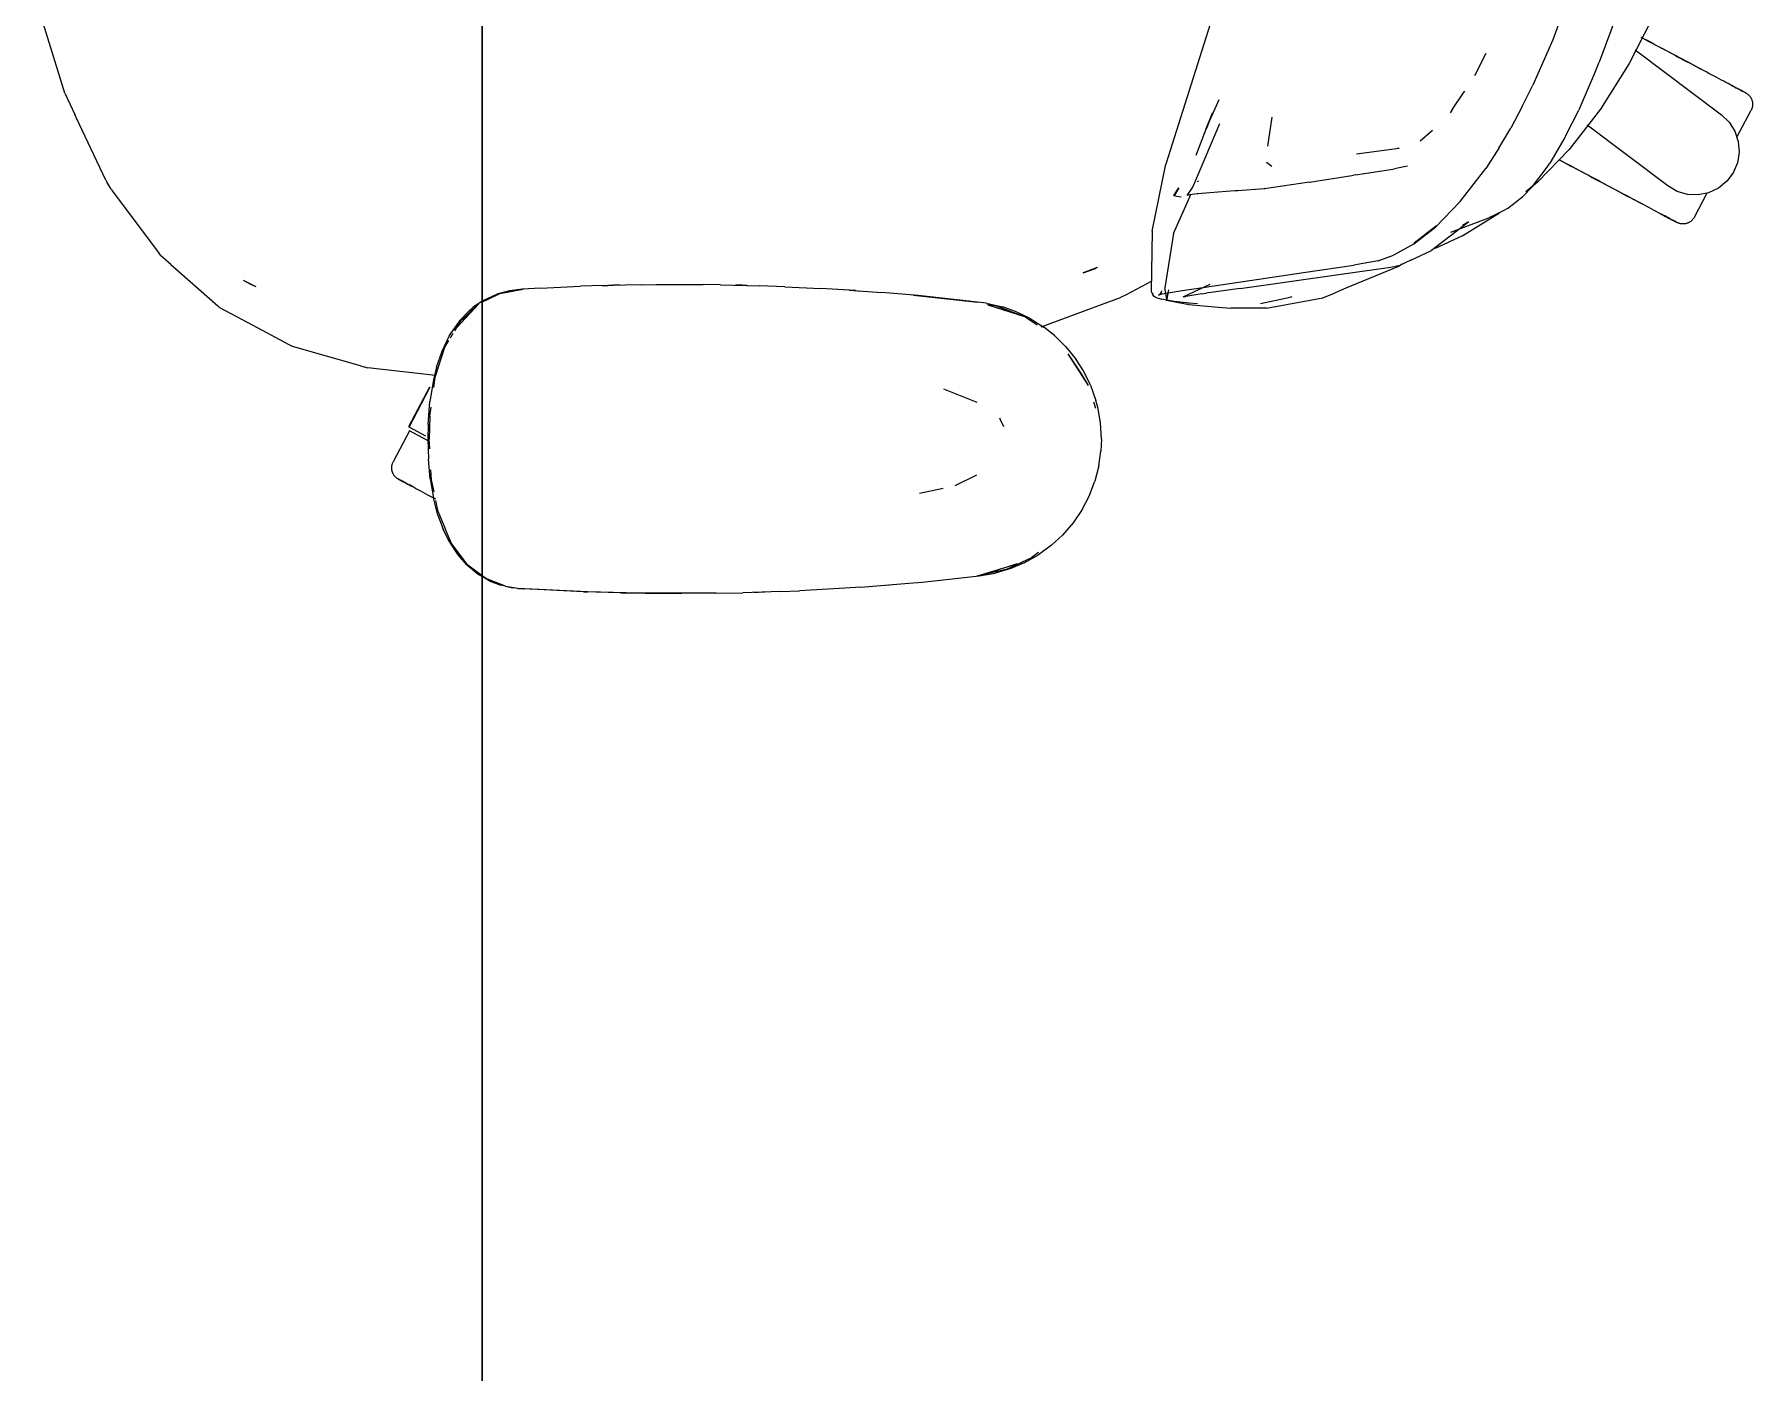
# Model space of a CAD drawing. Header units: millimetres. Extents: x 155927 to 326028, y -36033 to 97293.
# Drawn here: x 192760 to 193299, y 32993 to 33412 of the extents above; entities that cross this region are included whole.
import ezdxf

# ---------------------------------------------------------------- set-up
doc = ezdxf.new("R2010")
doc.units = ezdxf.units.MM
doc.header["$MEASUREMENT"] = 0
doc.layers.add('G-IMPT', color=8, linetype='CONTINUOUS', lineweight=9)
doc.layers.add('I-FURN', color=8, linetype='CONTINUOUS', lineweight=9)

msp = doc.modelspace()

# ---------------------------------------------------------------- linework, layer by layer
at = {"layer": 'G-IMPT'}
for p, q in [((192764.15, 33411.18), (192759.95, 33424.79)), ((193241.75, 33425.51), (193236.29, 33410.63)), ((193130.86, 33421.82), (193114.87, 33371.58)), ((193256.52, 33418.73), (193250.92, 33403.65)), ((193267.33, 33416.93), (193260.24, 33403.16)), ((192769.47, 33393.91), (192764.15, 33411.18)), ((193211.89, 33399.42), (193215.43, 33406.39)), ((193236.29, 33410.63), (193230.11, 33396.4)), ((193249.44, 33399.97), (193250.92, 33403.65)), ((193260.24, 33403.16), (193251.26, 33388.86)), ((193226.72, 33389.67), (193230.11, 33396.4)), ((193244.67, 33389.02), (193249.44, 33399.97)), ((192769.47, 33393.91), (192772.66, 33387.14)), ((193128.57, 33385.14), (193131.61, 33391.85)), ((193204.86, 33388.82), (193208.35, 33393.95)), ((193208.35, 33393.95), (193208.75, 33394.53)), ((193226.72, 33389.67), (193223.15, 33382.88)), ((192773.09, 33386.23), (192772.66, 33387.14)), ((192782.35, 33366.58), (192773.09, 33386.23)), ((193123.41, 33364.42), (193131.84, 33384.4)), ((193127.54, 33382.56), (193129.57, 33387.68)), ((193129.56, 33387.66), (193127.54, 33382.56)), ((193127.55, 33382.76), (193129.56, 33387.66)), ((193146.9, 33377.23), (193148.3, 33386.39)), ((193204.86, 33388.82), (193204.11, 33387.71)), ((193240.45, 33380.56), (193244.45, 33388.57)), ((193251.26, 33388.86), (193241.46, 33376.26)), ((193244.67, 33389.02), (193244.45, 33388.57)), ((193127.55, 33382.76), (193124.29, 33374.29)), ((193198.59, 33382.18), (193194.68, 33378.85)), ((193219.39, 33376.65), (193223.15, 33382.88)), ((193240.14, 33379.96), (193235.41, 33371.97)), ((193240.45, 33380.56), (193240.14, 33379.96)), ((193146.9, 33377.23), (193146.94, 33377.58)), ((193174.73, 33374.9), (193188.09, 33376.68)), ((193188.09, 33376.68), (193187.62, 33376.54)), ((193219.39, 33376.65), (193215.5, 33370.56)), ((193231.5, 33365.97), (193241.46, 33376.26)), ((193110.67, 33350.62), (193114.87, 33371.58)), ((193146.55, 33372.28), (193148.19, 33371)), ((193173.31, 33368.05), (193173.82, 33368.13)), ((193174.43, 33368.22), (193173.82, 33368.13)), ((193174.43, 33368.22), (193186.16, 33370.03)), ((193186.16, 33370.03), (193186.62, 33370.1)), ((193188.61, 33370.52), (193186.62, 33370.1)), ((193190.77, 33370.98), (193188.61, 33370.52)), ((193207.31, 33359.86), (193215.33, 33370.3)), ((193215.5, 33370.56), (193215.33, 33370.3)), ((193229.83, 33364.55), (193234.54, 33370.68)), ((193234.54, 33370.68), (193235.41, 33371.97)), ((192782.35, 33366.58), (192782.78, 33365.87)), ((192783.72, 33364.3), (192782.78, 33365.87)), ((192784.18, 33363.53), (192783.72, 33364.3)), ((192784.18, 33363.53), (192798.75, 33344.03)), ((193117.44, 33361.75), (193119.03, 33364.21)), ((193119.03, 33364.21), (193117.5, 33361.73)), ((193117.5, 33361.73), (193118.99, 33364.2)), ((193121.65, 33361.75), (193123.41, 33364.42)), ((193124.86, 33366.14), (193125.3, 33366.41)), ((193136.58, 33363.2), (193128.72, 33362.64)), ((193137.56, 33363.28), (193136.58, 33363.2)), ((193145.81, 33363.89), (193137.56, 33363.28)), ((193145.81, 33363.89), (193145.89, 33363.9)), ((193159.96, 33365.94), (193145.89, 33363.9)), ((193159.96, 33365.94), (193173.31, 33368.05)), ((193226.93, 33361.52), (193229.83, 33364.55)), ((193231.5, 33365.97), (193227.82, 33362.97)), ((193117.3, 33349.92), (193122.91, 33362.27)), ((193117.44, 33361.75), (193117.5, 33361.73)), ((193118.38, 33361.45), (193117.5, 33361.73)), ((193119.73, 33361.28), (193118.38, 33361.45)), ((193122.37, 33362.04), (193121.65, 33361.75)), ((193122.37, 33362.04), (193122.38, 33362.04)), ((193124.76, 33362.34), (193122.38, 33362.04)), ((193124.76, 33362.34), (193124.84, 33362.35)), ((193128.72, 33362.64), (193124.84, 33362.35)), ((193207.31, 33359.86), (193199.58, 33351.96)), ((193222.07, 33357.66), (193220.93, 33357.04)), ((193222.07, 33357.66), (193226.93, 33361.52)), ((193192.61, 33346.54), (193199.58, 33351.96)), ((193199.79, 33352.27), (193192.84, 33346.87)), ((193199.79, 33352.27), (193196.21, 33349.46)), ((193210.02, 33353.52), (193198.31, 33344.58)), ((193204.36, 33350.29), (193216.27, 33354.8)), ((193210.02, 33353.52), (193207.98, 33352.36)), ((193208.13, 33349.23), (193219.58, 33356.35)), ((193218.5, 33355.87), (193216.27, 33354.8)), ((193220.93, 33357.04), (193218.5, 33355.87)), ((193110.67, 33350.62), (193110.29, 33331.64)), ((193117.3, 33349.92), (193114.59, 33332.87)), ((193192.61, 33346.54), (193186.78, 33343.26)), ((193192.84, 33346.87), (193196.21, 33349.46)), ((193199.5, 33345.25), (193208.13, 33349.23)), ((192798.75, 33344.03), (192799.47, 33343.06)), ((192802.73, 33340.19), (192799.47, 33343.06)), ((193181.57, 33341.29), (193173.89, 33339.99)), ((193181.57, 33341.29), (193186.36, 33343.04)), ((193186.78, 33343.26), (193186.36, 33343.04)), ((193191.79, 33341.54), (193188.43, 33339.97)), ((193191.79, 33341.54), (193198.31, 33344.58)), ((192802.73, 33340.19), (192817.52, 33327.18)), ((193093.41, 33339.16), (193088.95, 33337.53)), ((193088.95, 33337.53), (193092.83, 33338.9)), ((193093.41, 33339.16), (193092.83, 33338.9)), ((193127.25, 33333.04), (193158.13, 33337.6)), ((193138.22, 33332.65), (193185.43, 33339.33)), ((193158.13, 33337.6), (193173.89, 33339.99)), ((193187.87, 33339.49), (193171.42, 33332.69)), ((193185.43, 33339.33), (193188.43, 33339.97)), ((193189.04, 33340.26), (193187.87, 33339.49)), ((192825.49, 33335.2), (192829.38, 33333.24)), ((192825.49, 33335.2), (192827.78, 33334.02)), ((192827.78, 33334.02), (192829.38, 33333.24)), ((192900.77, 33328.86), (192905.09, 33330.84)), ((192901.67, 33328.94), (192905.93, 33331.04)), ((192909.04, 33331.91), (192905.09, 33330.84)), ((192905.93, 33331.04), (192913.28, 33332.41)), ((192913.05, 33332.41), (192909.04, 33331.91)), ((192918.72, 33332.69), (192913.05, 33332.41)), ((192918.72, 33332.69), (192931.28, 33333.31)), ((192934.82, 33333.43), (192931.28, 33333.31)), ((192950.49, 33333.81), (192934.82, 33333.43)), ((192938.22, 33333.49), (192941.55, 33333.63)), ((192943.77, 33333.63), (192941.55, 33333.63)), ((192950.49, 33333.81), (192955, 33333.86)), ((192955, 33333.86), (192969.72, 33333.86)), ((192975.19, 33333.78), (192969.72, 33333.86)), ((192975.19, 33333.78), (192987.49, 33333.49)), ((192981.97, 33333.65), (192979.89, 33333.65)), ((192983.62, 33333.57), (192981.97, 33333.65)), ((192995.37, 33333.19), (192987.49, 33333.49)), ((192995.37, 33333.19), (193006.68, 33332.65)), ((193015.55, 33332.09), (193006.68, 33332.65)), ((193015.55, 33332.09), (193025.84, 33331.36)), ((193017.59, 33331.96), (193015.69, 33332.05)), ((193017.59, 33331.96), (193019.01, 33331.82)), ((193037.24, 33330.38), (193025.84, 33331.36)), ((193058.67, 33328.03), (193035.72, 33330.48)), ((193035.72, 33330.48), (193055.86, 33328.36)), ((193058.67, 33328.03), (193037.24, 33330.38)), ((193102.45, 33330.68), (193100.69, 33329.76)), ((193110.35, 33334.82), (193102.45, 33330.68)), ((193110.29, 33331.64), (193110.89, 33330.6)), ((193110.77, 33331.22), (193110.89, 33330.6)), ((193110.77, 33331.22), (193110.87, 33330.67)), ((193110.89, 33330.6), (193110.87, 33330.67)), ((193111.27, 33330.1), (193110.89, 33330.6)), ((193113.75, 33330.99), (193112.66, 33330.43)), ((193113.16, 33330.83), (193112.66, 33330.43)), ((193113.13, 33330.82), (193119.4, 33331.93)), ((193113.75, 33330.99), (193113.13, 33330.82)), ((193113.16, 33330.83), (193113.48, 33331.37)), ((193113.56, 33331.87), (193113.48, 33331.37)), ((193115.27, 33329.29), (193114.59, 33332.87)), ((193115.76, 33332.16), (193115.04, 33328.88)), ((193115.76, 33332.16), (193115.27, 33329.29)), ((193119.4, 33331.93), (193127.25, 33333.04)), ((193120.37, 33330.02), (193128.78, 33334.01)), ((193126.26, 33331), (193121.24, 33330.16)), ((193126.26, 33331), (193127.55, 33331.21)), ((193138.22, 33332.65), (193127.55, 33331.21)), ((193164.19, 33329.71), (193168.05, 33331.3)), ((193171.42, 33332.69), (193168.05, 33331.3)), ((192817.52, 33327.18), (192818.19, 33326.59)), ((192828.62, 33321.01), (192818.19, 33326.59)), ((192892.53, 33320.44), (192899.44, 33327.83)), ((192896.22, 33325.52), (192893.36, 33322.47)), ((192893.73, 33322.53), (192899.44, 33327.83)), ((192894.44, 33322.63), (192897.03, 33325.6)), ((192896.22, 33325.52), (192897.55, 33326.65)), ((192899.44, 33327.83), (192897.03, 33325.6)), ((192900.4, 33328.61), (192897.55, 33326.65)), ((192901.67, 33328.94), (192900.4, 33328.31)), ((193058.67, 33328.03), (193055.86, 33328.36)), ((193058.67, 33328.03), (193063.63, 33326.87)), ((193058.75, 33327.81), (193061.8, 33327.23)), ((193071.02, 33323.63), (193059.17, 33327.44)), ((193068.32, 33324.53), (193059.17, 33327.44)), ((193061.8, 33327.23), (193069.99, 33324.03)), ((193067.77, 33325.42), (193063.63, 33326.87)), ((193072.35, 33323.23), (193067.77, 33325.42)), ((193075.78, 33320.62), (193094.72, 33327.57)), ((193094.72, 33327.57), (193100.69, 33329.76)), ((193111.81, 33329.78), (193111.27, 33330.1)), ((193111.81, 33329.78), (193113.67, 33329.23)), ((193116.95, 33328.7), (193113.67, 33329.23)), ((193117.36, 33328.44), (193115.04, 33328.88)), ((193116.95, 33328.7), (193117.56, 33328.62)), ((193121.61, 33327.63), (193117.36, 33328.44)), ((193117.56, 33328.62), (193122.25, 33328.1)), ((193120.37, 33330.02), (193121.24, 33330.16)), ((193122.08, 33327.59), (193121.61, 33327.63)), ((193122.08, 33327.59), (193131.4, 33326.78)), ((193122.25, 33328.1), (193124.84, 33327.89)), ((193131.4, 33326.78), (193135.36, 33326.44)), ((193139.53, 33326.44), (193135.36, 33326.44)), ((193146.5, 33326.47), (193139.53, 33326.44)), ((193144.63, 33327.88), (193153.94, 33329.92)), ((193146.5, 33326.47), (193164.19, 33329.71)), ((193153.94, 33329.92), (193154.51, 33330.07)), ((192839.86, 33314.99), (192828.62, 33321.01)), ((192893.36, 33322.47), (192890.91, 33319.02)), ((192891.84, 33319.38), (192893.73, 33322.53)), ((192892.53, 33320.44), (192893.81, 33321.91)), ((193071.02, 33323.63), (193068.32, 33324.53)), ((193071.02, 33323.63), (193074.6, 33321.21)), ((193072.35, 33323.23), (193076.67, 33320.5)), ((193079.98, 33317.88), (193076.67, 33320.5)), ((192840.97, 33314.4), (192839.86, 33314.99)), ((192862.32, 33308.39), (192840.97, 33314.4)), ((192885.74, 33304.83), (192888.77, 33314.23)), ((192887.9, 33313.01), (192890.11, 33317.65)), ((192888.77, 33314.23), (192890.01, 33316.32)), ((192890.11, 33317.65), (192890.91, 33319.02)), ((192890.51, 33317.15), (192891.37, 33318.59)), ((193083.59, 33314.33), (193079.98, 33317.88)), ((193083.59, 33314.33), (193086.77, 33310.36)), ((192886.16, 33307.92), (192887.9, 33313.01)), ((193090.63, 33302.2), (193084.31, 33312.15)), ((193088.47, 33305.88), (193084.31, 33312.15)), ((193089.04, 33306.81), (193086.77, 33310.36)), ((192862.32, 33308.39), (192864.58, 33307.75)), ((192885.85, 33305.34), (192864.58, 33307.75)), ((192885.18, 33303.99), (192884.07, 33297.23)), ((192886.16, 33307.92), (192885.18, 33303.99)), ((192885.27, 33301.54), (192885.74, 33304.83)), ((193090.63, 33302.2), (193088.47, 33305.88)), ((193091.28, 33302.3), (193089.04, 33306.81)), ((193045.15, 33301.13), (193055.58, 33296.98)), ((193091.28, 33302.3), (193092.99, 33297.53)), ((192883.49, 33289.92), (192884.07, 33297.23)), ((192884.01, 33292.58), (192884.4, 33295.36)), ((193092.19, 33297.09), (193092.81, 33295.06)), ((193093.56, 33295.4), (193092.99, 33297.53)), ((193094.44, 33290.45), (193093.56, 33295.4)), ((192883.49, 33289.92), (192883.4, 33285.41)), ((192884.01, 33292.58), (192883.78, 33285.41)), ((193063.1, 33291.46), (193062.81, 33291.91)), ((193064.12, 33289.24), (193063.1, 33291.46)), ((193094.73, 33285.41), (193094.44, 33290.45)), ((192883.4, 33285.41), (192883.58, 33279.07)), ((192883.97, 33282.3), (192883.78, 33285.41)), ((193094.73, 33285.41), (193094.56, 33281.56)), ((192884.15, 33272.92), (192883.58, 33279.07)), ((193093.91, 33277.05), (193092.65, 33272.18)), ((193093.91, 33277.05), (193094.56, 33281.56)), ((192884.15, 33272.92), (192885.15, 33266.99)), ((192884.56, 33272.58), (192884.37, 33275.79)), ((192885.33, 33268.83), (192884.56, 33272.58)), ((193055.49, 33274.03), (193048.7, 33270.76)), ((193090.82, 33267.47), (193092.65, 33272.18)), ((192886.58, 33261.51), (192885.15, 33266.99)), ((192886.6, 33262.62), (192885.89, 33266.09)), ((193037.65, 33268.43), (193045.09, 33270)), ((193088.63, 33263.31), (193090.82, 33267.47)), ((192886.58, 33261.51), (192888.16, 33257.18)), ((192886.6, 33262.62), (192888.93, 33257)), ((193088.63, 33263.31), (193085.8, 33259.14)), ((192890.15, 33253.1), (192888.16, 33257.18)), ((192890.77, 33252.61), (192888.93, 33257)), ((193079.04, 33252.14), (193082.48, 33255.31)), ((193085.8, 33259.14), (193082.48, 33255.31)), ((192890.15, 33253.1), (192892.8, 33249.05)), ((192895.99, 33245.82), (192890.77, 33252.61)), ((193075, 33249.83), (193072.89, 33248.24)), ((193079.04, 33252.14), (193074.95, 33249.14)), ((192892.8, 33249.05), (192895.47, 33246.02)), ((192899.21, 33242.94), (192895.47, 33246.02)), ((192900.4, 33242.55), (192895.99, 33245.82)), ((193055.86, 33242.46), (193068.32, 33246.29)), ((193064.82, 33244.5), (193056.42, 33242.59)), ((193068.32, 33246.29), (193059.17, 33243.38)), ((193066.28, 33244.82), (193061.41, 33243.35)), ((193064.82, 33244.5), (193072.89, 33248.24)), ((193070.51, 33246.63), (193066.28, 33244.82)), ((193070.51, 33246.63), (193074.95, 33249.14)), ((192900.4, 33242.26), (192899.21, 33242.94)), ((192901.61, 33241.65), (192900.4, 33242.55)), ((192902.64, 33240.98), (192900.4, 33242.26)), ((192907.81, 33239.24), (192901.61, 33241.65)), ((192902.64, 33240.98), (192906.28, 33239.59)), ((192907.63, 33239.22), (192906.28, 33239.59)), ((192907.63, 33239.22), (192910.02, 33238.78)), ((192907.81, 33239.24), (192911.66, 33238.66)), ((192911.67, 33238.52), (192910.02, 33238.78)), ((193019.26, 33238.96), (193014.17, 33238.63)), ((193019.26, 33238.96), (193034.31, 33240.21)), ((193027.44, 33239.61), (193029.12, 33239.78)), ((193034.31, 33240.21), (193038.44, 33240.55)), ((193038.44, 33240.55), (193056.37, 33242.46)), ((193055.86, 33242.46), (193059.17, 33243.38)), ((193056.37, 33242.46), (193061.41, 33243.35)), ((192932.25, 33237.47), (192911.67, 33238.52)), ((192933.46, 33237.44), (192911.67, 33238.52)), ((192911.67, 33238.52), (192913.28, 33238.41)), ((192933.46, 33237.44), (192913.28, 33238.41)), ((192953.64, 33236.97), (192932.25, 33237.47)), ((192943.81, 33237.13), (192932.25, 33237.47)), ((192932.25, 33237.47), (192933.46, 33237.44)), ((192953.64, 33236.97), (192933.46, 33237.44)), ((192973.83, 33237.02), (192943.81, 33237.13)), ((192953.64, 33236.97), (192943.81, 33237.13)), ((192943.81, 33237.13), (192963.03, 33236.93)), ((192951.61, 33236.99), (192949.7, 33237.06)), ((192953.64, 33237.01), (192951.61, 33236.99)), ((192973.83, 33237.02), (192953.64, 33236.97)), ((192973.83, 33237.02), (192963.03, 33236.93)), ((192973.83, 33237.02), (192982.25, 33237.18)), ((192994, 33237.57), (192982.25, 33237.18)), ((192987.18, 33237.32), (192985.69, 33237.31)), ((192989.12, 33237.43), (192987.18, 33237.32)), ((192994, 33237.57), (193000.03, 33237.82)), ((193014.17, 33238.63), (193000.03, 33237.82))]:
    msp.add_line(p, q, dxfattribs=at)
at = {"layer": 'I-FURN'}
for p, q in [((192900.4, 32807.61), (192900.4, 34207.61)), ((192900.4, 34207.61), (192900.4, 32807.61)), ((193265.05, 33410.87), (193264.09, 33411.38)), ((193262.16, 33407.52), (193289.23, 33387.13)), ((193264.53, 33411.15), (193265.5, 33410.63)), ((193266.03, 33410.35), (193265.05, 33410.87)), ((193265.5, 33410.63), (193266.48, 33410.11)), ((193267.01, 33409.83), (193266.03, 33410.35)), ((193266.48, 33410.11), (193267.47, 33409.58)), ((193268, 33409.3), (193267.01, 33409.83)), ((193267.47, 33409.58), (193268.46, 33409.06)), ((193269, 33408.77), (193268, 33409.3)), ((193268.46, 33409.06), (193269.46, 33408.53)), ((193270, 33408.24), (193269, 33408.77)), ((193269.46, 33408.53), (193270.46, 33407.99)), ((193271.01, 33407.7), (193270, 33408.24)), ((193270.46, 33407.99), (193271.47, 33407.46)), ((193272.01, 33407.17), (193271.01, 33407.7)), ((193271.47, 33407.46), (193272.47, 33406.92)), ((193273.02, 33406.63), (193272.01, 33407.17)), ((193272.47, 33406.92), (193273.48, 33406.39)), ((193274.02, 33406.1), (193273.02, 33406.63)), ((193273.48, 33406.39), (193274.48, 33405.86)), ((193275.02, 33405.57), (193274.02, 33406.1)), ((193274.48, 33405.86), (193275.48, 33405.33)), ((193276.01, 33405.04), (193275.02, 33405.57)), ((193275.48, 33405.33), (193276.47, 33404.8)), ((193277, 33404.52), (193276.01, 33405.04)), ((193276.47, 33404.8), (193277.45, 33404.28)), ((193277.98, 33404), (193277, 33404.52)), ((193277.45, 33404.28), (193278.43, 33403.76)), ((193278.95, 33403.48), (193277.98, 33404)), ((193278.43, 33403.76), (193279.39, 33403.25)), ((193279.9, 33402.97), (193278.95, 33403.48)), ((193279.39, 33403.25), (193280.34, 33402.74)), ((193280.85, 33402.47), (193279.9, 33402.97)), ((193280.34, 33402.74), (193281.28, 33402.24)), ((193281.78, 33401.98), (193280.85, 33402.47)), ((193281.28, 33402.24), (193282.2, 33401.75)), ((193282.69, 33401.49), (193281.78, 33401.98)), ((193282.2, 33401.75), (193283.11, 33401.27)), ((193283.59, 33401.01), (193282.69, 33401.49)), ((193284.47, 33400.55), (193283.59, 33401.01)), ((193285.32, 33400.09), (193284.47, 33400.55)), ((193286.16, 33399.65), (193285.32, 33400.09)), ((193286.97, 33399.22), (193286.16, 33399.65)), ((193287.76, 33398.8), (193286.97, 33399.22)), ((193288.52, 33398.39), (193287.76, 33398.8)), ((193289.25, 33398), (193288.52, 33398.39)), ((193289.96, 33397.63), (193289.25, 33398)), ((193290.64, 33397.26), (193289.96, 33397.63)), ((193291.29, 33396.92), (193290.64, 33397.26)), ((193291.9, 33396.59), (193291.29, 33396.92)), ((193292.49, 33396.28), (193291.9, 33396.59)), ((193292.18, 33396.45), (193292.74, 33396.15)), ((193293.04, 33395.99), (193292.49, 33396.28)), ((193292.74, 33396.15), (193293.28, 33395.86)), ((193293.55, 33395.71), (193293.04, 33395.99)), ((193293.28, 33395.86), (193293.78, 33395.59)), ((193294.04, 33395.46), (193293.55, 33395.71)), ((193293.78, 33395.59), (193294.25, 33395.35)), ((193294.48, 33395.22), (193294.04, 33395.46)), ((193294.25, 33395.35), (193294.68, 33395.12)), ((193294.89, 33395), (193294.48, 33395.22)), ((193294.68, 33395.12), (193295.07, 33394.91)), ((193295.27, 33394.8), (193294.89, 33395)), ((193295.07, 33394.91), (193295.43, 33394.72)), ((193295.6, 33394.63), (193295.27, 33394.8)), ((193295.43, 33394.72), (193295.74, 33394.55)), ((193295.9, 33394.47), (193295.6, 33394.63)), ((193295.74, 33394.55), (193296.02, 33394.4)), ((193296.16, 33394.33), (193295.9, 33394.47)), ((193296.02, 33394.4), (193296.26, 33394.27)), ((193296.38, 33394.21), (193296.16, 33394.33)), ((193296.26, 33394.27), (193296.46, 33394.17)), ((193296.56, 33394.12), (193296.38, 33394.21)), ((193296.46, 33394.17), (193296.63, 33394.08)), ((193296.7, 33394.04), (193296.56, 33394.12)), ((193296.63, 33394.08), (193296.75, 33394.02)), ((193296.8, 33393.99), (193296.7, 33394.04)), ((193296.75, 33394.02), (193296.83, 33393.97)), ((193296.86, 33393.96), (193296.8, 33393.99)), ((193296.83, 33393.97), (193296.87, 33393.95)), ((193296.88, 33393.95), (193296.86, 33393.96)), ((193296.87, 33393.95), (193296.88, 33393.95)), ((193296.88, 33393.95), (193297.02, 33393.87)), ((193297.02, 33393.87), (193297.16, 33393.78)), ((193297.16, 33393.78), (193297.29, 33393.7)), ((193297.29, 33393.7), (193297.42, 33393.6)), ((193297.42, 33393.6), (193297.55, 33393.5)), ((193297.55, 33393.5), (193297.67, 33393.4)), ((193297.67, 33393.4), (193297.79, 33393.29)), ((193297.79, 33393.29), (193297.9, 33393.17)), ((193297.9, 33393.17), (193298.01, 33393.05)), ((193298.01, 33393.05), (193298.11, 33392.93)), ((193298.11, 33392.93), (193298.21, 33392.8)), ((193298.21, 33392.8), (193298.31, 33392.67)), ((193298.31, 33392.67), (193298.4, 33392.54)), ((193298.4, 33392.54), (193298.48, 33392.4)), ((193298.48, 33392.4), (193298.56, 33392.26)), ((193298.56, 33392.26), (193298.63, 33392.11)), ((193298.63, 33392.11), (193298.69, 33391.97)), ((193298.69, 33391.97), (193298.75, 33391.82)), ((193298.75, 33391.82), (193298.81, 33391.66)), ((193298.81, 33391.66), (193298.86, 33391.51)), ((193298.86, 33391.51), (193298.9, 33391.36)), ((193298.9, 33391.36), (193298.93, 33391.2)), ((193298.93, 33391.2), (193298.96, 33391.04)), ((193298.97, 33389.76), (193298.94, 33389.6)), ((193298.96, 33391.04), (193298.99, 33390.88)), ((193298.99, 33389.91), (193298.97, 33389.76)), ((193298.99, 33390.88), (193299, 33390.72)), ((193299, 33390.08), (193298.99, 33389.91)), ((193299, 33390.72), (193299.01, 33390.56)), ((193299.01, 33390.24), (193299, 33390.08)), ((193299.01, 33390.56), (193299.02, 33390.4)), ((193299.02, 33390.4), (193299.01, 33390.24)), ((193289.23, 33387.13), (193291.66, 33384.79)), ((193291.66, 33384.79), (193293.46, 33381.93)), ((193294.07, 33380.09), (193298.54, 33388.5)), ((193298.56, 33388.54), (193298.54, 33388.5)), ((193298.64, 33388.68), (193298.56, 33388.54)), ((193298.7, 33388.83), (193298.64, 33388.68)), ((193298.76, 33388.98), (193298.7, 33388.83)), ((193298.81, 33389.13), (193298.76, 33388.98)), ((193298.86, 33389.28), (193298.81, 33389.13)), ((193298.9, 33389.44), (193298.86, 33389.28)), ((193298.94, 33389.6), (193298.9, 33389.44)), ((193272.39, 33364.78), (193247.07, 33383.85)), ((193293.46, 33381.93), (193294.52, 33378.73)), ((193294.79, 33375.37), (193294.24, 33372.04)), ((193294.52, 33378.73), (193294.79, 33375.37)), ((193238.3, 33373), (193239.19, 33372.52)), ((193239.68, 33372.26), (193238.78, 33372.74)), ((193239.19, 33372.52), (193240.11, 33372.04)), ((193240.61, 33371.77), (193239.68, 33372.26)), ((193240.11, 33372.04), (193241.04, 33371.54)), ((193241.54, 33371.27), (193240.61, 33371.77)), ((193241.04, 33371.54), (193241.98, 33371.04)), ((193242.5, 33370.76), (193241.54, 33371.27)), ((193241.98, 33371.04), (193242.94, 33370.53)), ((193243.46, 33370.25), (193242.5, 33370.76)), ((193242.94, 33370.53), (193243.91, 33370.01)), ((193244.43, 33369.73), (193243.46, 33370.25)), ((193243.91, 33370.01), (193244.88, 33369.49)), ((193245.42, 33369.21), (193244.43, 33369.73)), ((193244.88, 33369.49), (193245.87, 33368.97)), ((193246.41, 33368.68), (193245.42, 33369.21)), ((193245.87, 33368.97), (193246.87, 33368.44)), ((193247.4, 33368.15), (193246.41, 33368.68)), ((193246.87, 33368.44), (193247.87, 33367.91)), ((193248.41, 33367.62), (193247.4, 33368.15)), ((193292.92, 33368.94), (193290.89, 33366.25)), ((193294.24, 33372.04), (193292.92, 33368.94)), ((193247.87, 33367.91), (193248.87, 33367.38)), ((193249.41, 33367.09), (193248.41, 33367.62)), ((193248.87, 33367.38), (193249.87, 33366.84)), ((193250.42, 33366.55), (193249.41, 33367.09)), ((193249.87, 33366.84), (193250.88, 33366.31)), ((193251.42, 33366.02), (193250.42, 33366.55)), ((193250.88, 33366.31), (193251.88, 33365.77)), ((193252.42, 33365.49), (193251.42, 33366.02)), ((193251.88, 33365.77), (193252.88, 33365.24)), ((193253.42, 33364.95), (193252.42, 33365.49)), ((193252.88, 33365.24), (193253.88, 33364.71)), ((193254.42, 33364.43), (193253.42, 33364.95)), ((193253.88, 33364.71), (193254.87, 33364.18)), ((193255.4, 33363.9), (193254.42, 33364.43)), ((193254.87, 33364.18), (193255.86, 33363.66)), ((193256.38, 33363.38), (193255.4, 33363.9)), ((193255.86, 33363.66), (193256.83, 33363.14)), ((193257.35, 33362.87), (193256.38, 33363.38)), ((193256.83, 33363.14), (193257.79, 33362.63)), ((193258.31, 33362.36), (193257.35, 33362.87)), ((193275.31, 33363.09), (193272.39, 33364.78)), ((193278.55, 33362.14), (193275.31, 33363.09)), ((193285.22, 33362.67), (193281.92, 33362)), ((193288.27, 33364.12), (193285.22, 33362.67)), ((193290.89, 33366.25), (193288.27, 33364.12)), ((193257.79, 33362.63), (193258.75, 33362.12)), ((193259.25, 33361.85), (193258.31, 33362.36)), ((193258.75, 33362.12), (193259.68, 33361.63)), ((193260.18, 33361.36), (193259.25, 33361.85)), ((193259.68, 33361.63), (193260.61, 33361.14)), ((193261.1, 33360.87), (193260.18, 33361.36)), ((193260.61, 33361.14), (193261.51, 33360.65)), ((193261.99, 33360.4), (193261.1, 33360.87)), ((193261.51, 33360.65), (193262.4, 33360.18)), ((193262.87, 33359.93), (193261.99, 33360.4)), ((193262.4, 33360.18), (193263.27, 33359.72)), ((193263.73, 33359.48), (193262.87, 33359.93)), ((193263.27, 33359.72), (193264.11, 33359.27)), ((193264.56, 33359.03), (193263.73, 33359.48)), ((193264.11, 33359.27), (193264.94, 33358.83)), ((193264.94, 33358.83), (193265.74, 33358.41)), ((193265.74, 33358.41), (193266.51, 33357.99)), ((193266.51, 33357.99), (193267.26, 33357.59)), ((193267.26, 33357.59), (193267.99, 33357.21)), ((193281.92, 33362), (193278.55, 33362.14)), ((193280.73, 33355), (193284.76, 33362.58)), ((193267.99, 33357.21), (193268.68, 33356.84)), ((193268.68, 33356.84), (193269.34, 33356.49)), ((193269.34, 33356.49), (193269.98, 33356.15)), ((193269.98, 33356.15), (193270.58, 33355.83)), ((193270.89, 33355.67), (193270.31, 33355.98)), ((193270.58, 33355.83), (193271.15, 33355.53)), ((193271.44, 33355.37), (193270.89, 33355.67)), ((193271.15, 33355.53), (193271.68, 33355.24)), ((193271.96, 33355.1), (193271.44, 33355.37)), ((193271.68, 33355.24), (193272.19, 33354.98)), ((193272.44, 33354.84), (193271.96, 33355.1)), ((193272.19, 33354.98), (193272.65, 33354.73)), ((193272.89, 33354.61), (193272.44, 33354.84)), ((193272.65, 33354.73), (193273.08, 33354.5)), ((193273.3, 33354.39), (193272.89, 33354.61)), ((193273.08, 33354.5), (193273.47, 33354.29)), ((193273.67, 33354.19), (193273.3, 33354.39)), ((193273.47, 33354.29), (193273.83, 33354.1)), ((193274.01, 33354.01), (193273.67, 33354.19)), ((193273.83, 33354.1), (193274.15, 33353.94)), ((193274.3, 33353.85), (193274.01, 33354.01)), ((193274.15, 33353.94), (193274.43, 33353.79)), ((193274.56, 33353.72), (193274.3, 33353.85)), ((193274.43, 33353.79), (193274.67, 33353.66)), ((193274.78, 33353.6), (193274.56, 33353.72)), ((193274.67, 33353.66), (193274.87, 33353.55)), ((193274.96, 33353.5), (193274.78, 33353.6)), ((193274.87, 33353.55), (193275.03, 33353.47)), ((193275.1, 33353.43), (193274.96, 33353.5)), ((193275.03, 33353.47), (193275.15, 33353.4)), ((193275.2, 33353.37), (193275.1, 33353.43)), ((193275.15, 33353.4), (193275.23, 33353.36)), ((193275.26, 33353.34), (193275.2, 33353.37)), ((193275.23, 33353.36), (193275.28, 33353.34)), ((193275.28, 33353.33), (193275.26, 33353.34)), ((193275.28, 33353.34), (193275.28, 33353.33)), ((193275.32, 33353.31), (193275.28, 33353.33)), ((193275.47, 33353.24), (193275.32, 33353.31)), ((193275.61, 33353.18), (193275.47, 33353.24)), ((193275.76, 33353.12), (193275.61, 33353.18)), ((193275.91, 33353.06), (193275.76, 33353.12)), ((193276.07, 33353.01), (193275.91, 33353.06)), ((193276.22, 33352.97), (193276.07, 33353.01)), ((193276.38, 33352.94), (193276.22, 33352.97)), ((193276.54, 33352.91), (193276.38, 33352.94)), ((193276.7, 33352.89), (193276.54, 33352.91)), ((193276.86, 33352.87), (193276.7, 33352.89)), ((193277.02, 33352.86), (193276.86, 33352.87)), ((193277.18, 33352.86), (193277.02, 33352.86)), ((193277.34, 33352.86), (193277.18, 33352.86)), ((193277.5, 33352.87), (193277.34, 33352.86)), ((193277.66, 33352.89), (193277.5, 33352.87)), ((193277.82, 33352.91), (193277.66, 33352.89)), ((193277.98, 33352.94), (193277.82, 33352.91)), ((193278.14, 33352.98), (193277.98, 33352.94)), ((193278.3, 33353.02), (193278.14, 33352.98)), ((193278.45, 33353.07), (193278.3, 33353.02)), ((193278.6, 33353.12), (193278.45, 33353.07)), ((193278.75, 33353.18), (193278.6, 33353.12)), ((193278.9, 33353.25), (193278.75, 33353.18)), ((193279.04, 33353.32), (193278.9, 33353.25)), ((193279.18, 33353.4), (193279.04, 33353.32)), ((193279.32, 33353.48), (193279.18, 33353.4)), ((193279.46, 33353.57), (193279.32, 33353.48)), ((193279.59, 33353.66), (193279.46, 33353.57)), ((193279.71, 33353.76), (193279.59, 33353.66)), ((193279.84, 33353.87), (193279.71, 33353.76)), ((193279.96, 33353.98), (193279.84, 33353.87)), ((193280.07, 33354.09), (193279.96, 33353.98)), ((193280.18, 33354.21), (193280.07, 33354.09)), ((193280.29, 33354.33), (193280.18, 33354.21)), ((193280.39, 33354.46), (193280.29, 33354.33)), ((193280.48, 33354.59), (193280.39, 33354.46)), ((193280.57, 33354.72), (193280.48, 33354.59)), ((193280.65, 33354.86), (193280.57, 33354.72)), ((193280.73, 33355), (193280.65, 33354.86)), ((192883.9, 33301.63), (192877.33, 33289.27)), ((192877.5, 33289.18), (192884.07, 33301.54)), ((192884.07, 33301.54), (192884.17, 33301.49)), ((192877.68, 33287.95), (192872.53, 33278.26)), ((192882.79, 33286.36), (192877.5, 33289.18)), ((192883.31, 33284.95), (192877.68, 33287.95)), ((192872.06, 33276.36), (192872.07, 33276.52)), ((192872.07, 33276.68), (192872.09, 33276.84)), ((192872.07, 33276.52), (192872.07, 33276.68)), ((192872.09, 33276.84), (192872.11, 33277)), ((192872.11, 33277), (192872.14, 33277.16)), ((192872.14, 33277.16), (192872.18, 33277.32)), ((192872.18, 33277.32), (192872.22, 33277.48)), ((192872.22, 33277.48), (192872.26, 33277.63)), ((192872.26, 33277.63), (192872.32, 33277.78)), ((192872.32, 33277.78), (192872.38, 33277.93)), ((192872.38, 33277.93), (192872.44, 33278.08)), ((192872.44, 33278.08), (192872.51, 33278.22)), ((192872.51, 33278.22), (192872.53, 33278.26)), ((192872.07, 33276.2), (192872.06, 33276.36)), ((192872.08, 33276.04), (192872.07, 33276.2)), ((192872.09, 33275.88), (192872.08, 33276.04)), ((192872.12, 33275.72), (192872.09, 33275.88)), ((192872.14, 33275.56), (192872.12, 33275.72)), ((192872.18, 33275.4), (192872.14, 33275.56)), ((192872.22, 33275.25), (192872.18, 33275.4)), ((192872.27, 33275.09), (192872.22, 33275.25)), ((192872.32, 33274.94), (192872.27, 33275.09)), ((192872.38, 33274.79), (192872.32, 33274.94)), ((192872.45, 33274.65), (192872.38, 33274.79)), ((192872.52, 33274.5), (192872.45, 33274.65)), ((192872.6, 33274.36), (192872.52, 33274.5)), ((192872.68, 33274.22), (192872.6, 33274.36)), ((192872.77, 33274.09), (192872.68, 33274.22)), ((192872.87, 33273.96), (192872.77, 33274.09)), ((192872.96, 33273.83), (192872.87, 33273.96)), ((192873.07, 33273.71), (192872.96, 33273.83)), ((192873.18, 33273.59), (192873.07, 33273.71)), ((192873.29, 33273.47), (192873.18, 33273.59)), ((192873.41, 33273.36), (192873.29, 33273.47)), ((192873.53, 33273.26), (192873.41, 33273.36)), ((192873.66, 33273.16), (192873.53, 33273.26)), ((192873.79, 33273.06), (192873.66, 33273.16)), ((192873.92, 33272.97), (192873.79, 33273.06)), ((192874.06, 33272.89), (192873.92, 33272.97)), ((192874.2, 33272.81), (192874.06, 33272.89)), ((192874.21, 33272.81), (192874.2, 33272.81)), ((192874.2, 33272.81), (192874.22, 33272.8)), ((192874.25, 33272.79), (192874.21, 33272.81)), ((192874.22, 33272.8), (192874.28, 33272.77)), ((192874.33, 33272.74), (192874.25, 33272.79)), ((192874.28, 33272.77), (192874.38, 33272.71)), ((192874.45, 33272.68), (192874.33, 33272.74)), ((192874.38, 33272.71), (192874.52, 33272.64)), ((192874.61, 33272.59), (192874.45, 33272.68)), ((192874.52, 33272.64), (192874.7, 33272.54)), ((192874.82, 33272.48), (192874.61, 33272.59)), ((192874.7, 33272.54), (192874.92, 33272.43)), ((192875.06, 33272.36), (192874.82, 33272.48)), ((192874.92, 33272.43), (192875.18, 33272.29)), ((192875.34, 33272.21), (192875.06, 33272.36)), ((192875.18, 33272.29), (192875.48, 33272.13)), ((192875.65, 33272.04), (192875.34, 33272.21)), ((192875.48, 33272.13), (192875.81, 33271.95)), ((192876.01, 33271.85), (192875.65, 33272.04)), ((192875.81, 33271.95), (192876.19, 33271.76)), ((192876.4, 33271.64), (192876.01, 33271.85)), ((192876.19, 33271.76), (192876.6, 33271.54)), ((192876.83, 33271.41), (192876.4, 33271.64)), ((192876.6, 33271.54), (192877.04, 33271.3)), ((192877.3, 33271.16), (192876.83, 33271.41)), ((192877.04, 33271.3), (192877.52, 33271.04)), ((192877.8, 33270.9), (192877.3, 33271.16)), ((192877.52, 33271.04), (192878.04, 33270.77)), ((192878.33, 33270.61), (192877.8, 33270.9)), ((192878.04, 33270.77), (192878.59, 33270.48)), ((192878.9, 33270.31), (192878.33, 33270.61)), ((192878.59, 33270.48), (192879.18, 33270.17)), ((192879.18, 33270.17), (192879.79, 33269.84)), ((192879.79, 33269.84), (192880.44, 33269.49)), ((192880.44, 33269.49), (192881.12, 33269.13)), ((192881.12, 33269.13), (192881.82, 33268.76)), ((192881.82, 33268.76), (192882.56, 33268.37)), ((192882.56, 33268.37), (192883.32, 33267.96)), ((192883.32, 33267.96), (192884.11, 33267.54)), ((192884.11, 33267.54), (192884.92, 33267.11)), ((192884.92, 33267.11), (192885.76, 33266.67))]:
    msp.add_line(p, q, dxfattribs=at)

doc.saveas('drawing.dxf')
